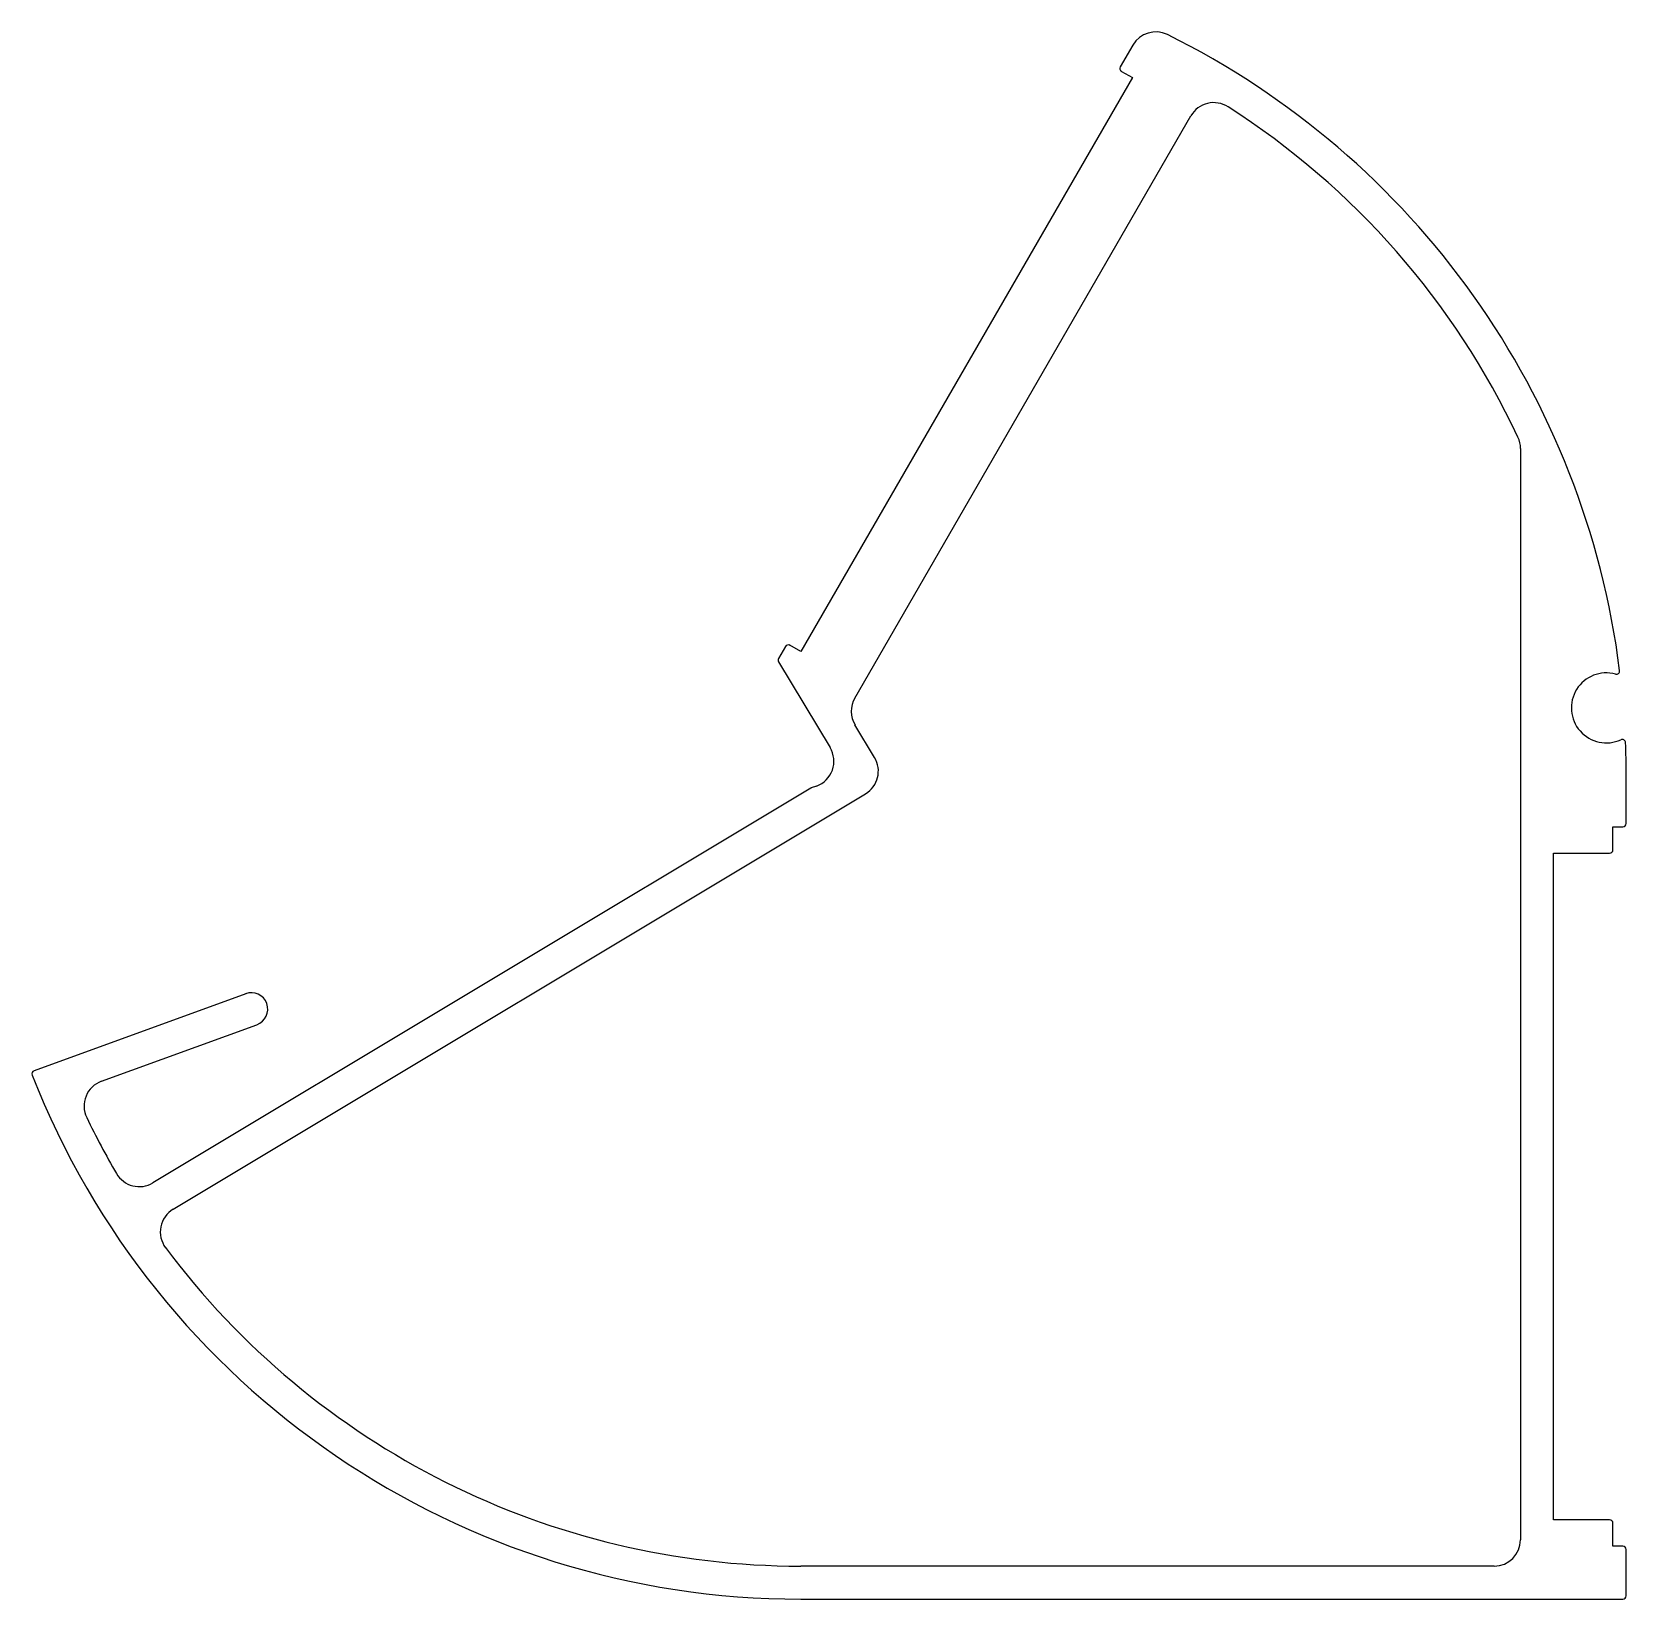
# Model space of a CAD drawing. Extents: x 4 to 125, y 1 to 120.
import ezdxf

# ---------------------------------------------------------------- set-up
doc = ezdxf.new("R2010")
doc.units = 0
doc.layers.get('0').update_dxf_attribs({"linetype": 'CONTINUOUS'})

msp = doc.modelspace()

# ---------------------------------------------------------------- linework, layer by layer
for p, q in [((87.59, 118.55), (86.64, 116.9)), ((87.56, 116.09), (62.46, 72.61)), ((86.73, 116.56), (87.56, 116.09)), ((66.54, 69.09), (92, 113.19)), ((116.95, 88), (116.95, 5.35)), ((61.29, 73), (60.77, 72.1)), ((62.46, 72.61), (61.63, 73.09)), ((60.78, 71.84), (64.68, 65.34)), ((68.05, 64.59), (66.56, 67.06)), ((124.95, 59.6), (124.95, 63.35)), ((63.21, 62.27), (13.4, 32.37)), ((14.93, 30.38), (67.36, 61.84)), ((63.65, 62.43), (63.25, 62.29)), ((123.95, 57.6), (123.95, 59.35)), ((123.95, 59.35), (124.7, 59.35)), ((119.45, 6.85), (119.45, 57.35)), ((119.45, 57.35), (123.7, 57.35)), ((20.43, 46.7), (4.4, 40.87)), ((9.5, 40.07), (21.28, 44.35)), ((123.7, 6.85), (119.45, 6.85)), ((123.95, 4.85), (123.95, 6.6)), ((124.7, 4.85), (123.95, 4.85)), ((124.95, 1.1), (124.95, 4.6)), ((114.95, 3.35), (62.45, 3.35)), ((62.45, 0.85), (124.7, 0.85))]:
    msp.add_line(p, q)
for centre, radius, start, end in [((89.33, 117.55), 2, 63.6231, 150), ((62.45, 63.35), 62.5, 7.197, 63.6231), ((86.86, 116.78), 0.25, 150, 240), ((93.73, 112.19), 2, 57.3548, 150), ((62.45, 63.35), 60, 25.1535, 57.3548), ((114.95, 88), 2, 0, 25.1535), ((61.51, 72.87), 0.25, 60, 150), ((60.99, 71.97), 0.25, 150, 210.9697), ((123.45, 68.35), 2.65, 74.8164, 294.5554), ((124.21, 71.15), 0.25, 254.8164, 7.197), ((68.28, 68.09), 2, 150, 210.9697), ((62.96, 64.31), 2, 290, 30.9697), ((124.65, 65.71), 0.25, 2.1748, 114.5554), ((62.45, 63.35), 62.5, 0, 2.1748), ((66.33, 63.56), 2, 300.9697, 30.9697), ((63.34, 62.05), 0.25, 110, 120.9697), ((124.7, 59.6), 0.25, 270, 0), ((123.7, 57.6), 0.25, 270, 0), ((20.85, 45.53), 1.25, 290, 110), ((4.49, 40.63), 0.25, 110, 201.4005), ((62.45, 63.35), 62.5, 201.4005, 270), ((10.19, 38.19), 2, 110, 205.7108), ((62.45, 63.35), 60, 205.7108, 210.2969), ((12.37, 34.09), 2, 210.2969, 300.9697), ((15.96, 28.66), 2, 120.9697, 216.7276), ((62.45, 63.35), 60, 216.7276, 270), ((123.7, 6.6), 0.25, 0, 90), ((114.95, 5.35), 2, 270, 0), ((124.7, 4.6), 0.25, 0, 90), ((124.7, 1.1), 0.25, 270, 0)]:
    msp.add_arc(centre, radius, start, end)

doc.saveas('drawing.dxf')
